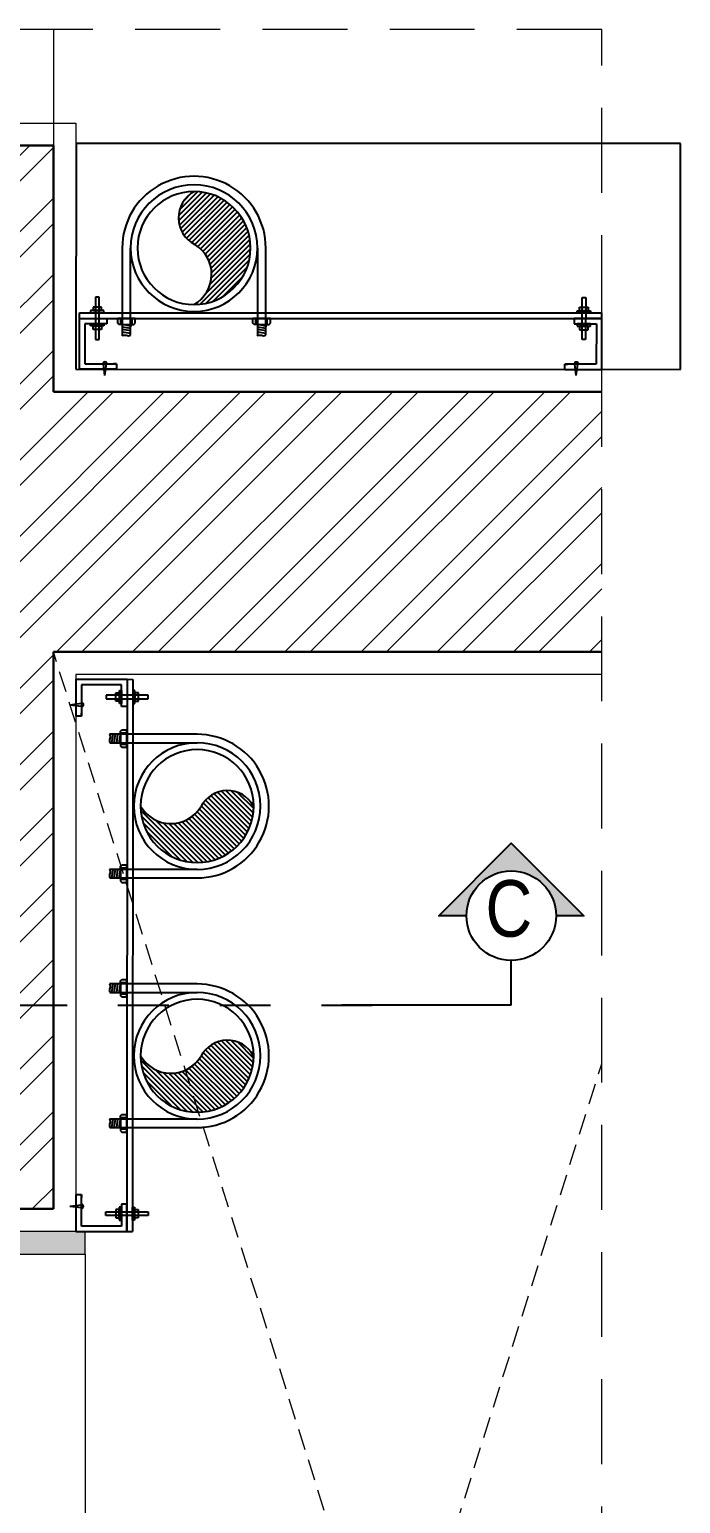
# Model space of a CAD drawing. Header units: inches. Extents: x 899679 to 12882928, y -3363313 to 527800.
# Drawn here: x 964575 to 965151, y 507794 to 509098 of the extents above; entities that cross this region are included whole.
import ezdxf
from ezdxf.enums import TextEntityAlignment as Align

# ---------------------------------------------------------------- set-up
doc = ezdxf.new("R2010")
doc.units = ezdxf.units.IN
doc.header["$LTSCALE"] = 150
for name, pattern in [('Dash', [6, 3, -3]), ('HIDDEN', [0.375, 0.25, -0.125]), ('HIDDEN2', [0.1875, 0.125, -0.0625])]:
    doc.linetypes.add(name, pattern=pattern)
for name, color, linetype, lineweight in [('DOTTED LINE-MSA', 3, 'HIDDEN2', 13), ('ele03', 147, 'Continuous', 5), ('g-cen-sym', 8, 'Continuous', 25), ('g-ele-02', 8, 'Continuous', 9), ('P-DUCT', 240, 'Continuous', 25), ('P-RWP-TEXT', 5, 'Continuous', 25), ('P_Wate Downtke pipe', 4, 'Continuous', 25), ('PLASTER', 3, 'Continuous', 9), ('SHEET', 7, 'Continuous', 13), ('WALL HATCH-MSA', 251, 'Continuous', 9), ('WALL-MSA', 32, 'Continuous', 30), ('WINDOW-MSA', 50, 'Continuous', 13)]:
    doc.layers.add(name, color=color, linetype=linetype, lineweight=lineweight)
doc.layers.add('g-sol250', color=8, linetype='Continuous')
doc.layers.add('PL-bracket', color=7, linetype='Continuous')
doc.styles.add('SWINS', font='swissc.ttf')

# ---------------------------------------------------------------- blocks, each defined once
blk = doc.blocks.new('sec')
at = {"layer": 'g-cen-sym'}
h = blk.add_hatch(color=256, dxfattribs=at)
h.paths.add_polyline_path([(2.73e-14, 537.5273218287452), (-107.956475941309, 429.5708458874361), (-107.956475941309, 399.1607016395453, -0.2062306983916904), (2.730000000001706e-14, 445.6665243379758, -0.4142135623730596), (148.5555081145527, 297.1110162260618), (240.4163056053222, 297.1110162260618)])
h.paths.add_polyline_path([(-107.956475941309, 399.1607016395454), (-107.956475941309, 429.5708458874361), (-138.1869732997017, 399.3403485290693), (-138.1869732997017, 351.6371512499004, -0.09565303018648871)])
h.paths.add_polyline_path([(-138.1869732997017, 399.3403485290693), (-168.4174706606815, 369.1098511680636), (-168.4174706606815, 297.1110162260618), (-148.5555081119139, 297.1110162260618, -0.09423427136048851), (-138.1869732997017, 351.6371512499004)])
h.paths.add_polyline_path([(-168.4174706580426, 369.1098511680636), (-204.6941080129084, 332.8332138158367), (-204.6941080129084, 297.1110162260618), (-168.4174706606815, 297.1110162260618)])
h.paths.add_polyline_path([(-204.6941080129084, 332.8332138158367), (-240.4163056027092, 297.1110162260618), (-204.6941080129084, 297.1110162260618)])
for q in [(2.73e-14, 148.5555081130354), (-561.6378324203346, 0)]:
    blk.add_line((0, 0), q, dxfattribs=at)
blk.add_lwpolyline([(-148.5555081119139, 297.1110162260618), (-240.4163056027092, 297.1110162260618), (2.73e-14, 537.5273218287452), (240.4163056053222, 297.1110162260618), (148.5555081145527, 297.1110162260618)], dxfattribs=at)
blk.add_circle((2.73e-14, 297.1110162260618), 148.5555081130354, dxfattribs=at)
blk = doc.blocks.new('G$CB4442A9C')
at = {"layer": 'g-sol250'}
h = blk.add_hatch(color=251, dxfattribs=at)
h.dxf.hatch_style = 1
h.paths.add_polyline_path([(-628.0000000031432, 1995.227849620511), (-628.0000000031432, 1975.227849620511), (-457.0000000428408, 1975.227849620511), (-457.0000000428408, 1995.227849620511)])
at = {"layer": 'WALL HATCH-MSA'}
h = blk.add_hatch(dxfattribs=at)
h.set_pattern_fill('ANSI32', color=251, scale=5)
h.set_pattern_definition([(45, (-961714.5419548996, -538284.7017676515), (-33.67596045400933, 33.67596045400933), []), (45, (-961692.0913048995, -538284.7017676515), (-33.67596045400933, 33.67596045400933), [])])
h.paths.add_polyline_path([(-2495.399999602116, 2738.22784962086), (-2495.399999602116, 2623.22784962086), (-600, 2623.22784962086), (-600, 2015.22784962086), (-485, 2015.22784962086), (-485, 2508.22784962086), (0, 2508.22784962086), (1.164153218269348e-10, 2738.227849620744), (-484.999999814434, 2738.22784962086), (-484.999999814434, 2956.127849635668), (-599.999999814434, 2956.127849641023), (-599.999999814434, 2738.22784962086), (-1780.399999908637, 2738.22784962086), (-1780.399999908637, 3043.909949447494), (-1895.399999908521, 3043.909949447378), (-1895.399999908637, 2738.22784962086)])
at = {"layer": 'DOTTED LINE-MSA', "color": 251}
for points in [[(0, 970.6161829476478), (-485, 2508.22784962086)], [(-485, 606.0278496127576), (0, 2143.63951628597)]]:
    blk.add_lwpolyline(points, dxfattribs=at)
at = {"layer": 'ele03', "color": 251}
blk.add_line((-457.0000000428408, 1975.227849620511), (-457.0000223042443, 1415.227849620162), dxfattribs=at)
at = {"layer": 'g-cen-sym', "color": 251, "linetype": 'Dash', "lineweight": -3, "ltscale": 0.1}
blk.add_line((-2317.907000987558, 2195.443036440993), (-196.5792402785737, 2195.443036440993), dxfattribs=at)
at = {"layer": 'g-ele-02', "color": 251, "linetype": 'Continuous'}
blk.add_lwpolyline([(-628.0000000031432, 1995.22784962086), (-628.0000000031432, 1975.22784962086), (-457.0000000428408, 1975.227849620511), (-457.0000000428408, 1995.227849620511)], close=True, dxfattribs=at)
at = {"layer": 'PLASTER', "color": 251}
for points in [[(-1760.399999908637, 3058.909949447378), (-1760.399999908637, 2758.22784962086), (-619.999999814434, 2758.22784962086), (-619.999999814434, 2976.127849641955), (-464.999999814434, 2976.127849634737), (-464.999999814434, 2758.22784962086), (0, 2758.22784962086)], [(0, 2488.22784962086), (-465, 2488.22784962086), (-465, 1995.22784962086), (-620, 1995.22784962086), (-620, 2603.22784962086), (-2495.399999602232, 2603.22784962086)]]:
    blk.add_lwpolyline(points, dxfattribs=at)
at = {"layer": 'SHEET', "color": 251, "linetype": 'HIDDEN', "ltscale": 2}
blk.add_lwpolyline([(-2495.399999602232, 102.0041043459205), (0, 102.0041043459205), (0, 3058.909949447378), (-2495.399999602232, 3058.909949447378)], close=True, dxfattribs=at)
at = {"layer": 'WALL-MSA', "color": 251}
for p, q in [((-484.999999814434, 2956.127849635668), (-599.999999814434, 2956.127849641023)), ((-484.999999814434, 2738.22784962086), (-484.999999814434, 2956.127849635668)), ((0, 2738.22784962086), (-484.999999814434, 2738.22784962086)), ((0, 2508.22784962086), (-485, 2508.22784962086)), ((-485, 2508.22784962086), (-485, 2015.22784962086)), ((-600, 2015.22784962086), (-485, 2015.22784962086))]:
    blk.add_line(p, q, dxfattribs=at)
at = {"layer": 'WINDOW-MSA', "color": 251}
blk.add_line((-484.999999913387, 3058.909949447378), (-484.999999916181, 2956.127849635668), dxfattribs=at)
at = {"layer": 'g-cen-sym', "color": 251, "linetype": 'Dash', "lineweight": -3, "ltscale": 0.1, "xscale": 0.2666666667908428, "yscale": 0.2666666667908428, "zscale": 0.2666666667908428}
blk.add_blockref('sec', (-80.0535004575504, 2195.443038742291), dxfattribs=at)
at = {"layer": 'g-cen-sym', "color": 251, "linetype": 'Dash', "lineweight": -3, "ltscale": 0.1, "style": 'SWINS'}
blk.add_text('C', height=50, dxfattribs=at).set_placement((-82.15732201829087, 2281.13426500489, 2.375956986711003e-09), align=Align.MIDDLE_CENTER)
blk = doc.blocks.new('*U91')
at = {"color": 7, "ltscale": 0.125}
for p, q in [((-466.4019247892826, 54.73987305416085), (-473.7973526603052, 54.73987305416085)), ((-473.7973526603052, 54.73987305416085), (-473.7973526603052, 51.56487437560279)), ((-468.5158296960104, 63.33749707066454), (-471.6885883776305, 63.33749707066454)), ((-471.6885883776305, 63.33749707066454), (-471.6885883776305, 26.32462893977936)), ((-468.5158296960104, 26.32462893977936), (-468.5158296960104, 63.33749707066454)), ((-466.4019247892826, 51.56487437560279), (-466.4019247892826, 54.73987305416085)), ((-19.41769818939042, 54.73987305416085), (-12.02227031837515, 54.73987305416085)), ((-19.41769818939042, 51.56487437560279), (-19.41769818939042, 54.73987305416085)), ((-17.30379328266986, 63.33749707066454), (-14.13103460105026, 63.33749707066454)), ((-17.30379328266986, 26.32462893977936), (-17.30379328266986, 63.33749707066454)), ((-14.13103460105026, 63.33749707066454), (-14.13103460105026, 26.32462893977936)), ((-12.02227031837515, 54.73987305416085), (-12.02227031837515, 51.56487437560279)), ((-464.3050312677254, 51.56487437560279), (-475.8968864788583, 51.56487437560279)), ((-475.8968864788583, 51.56487437560279), (-475.8968864788583, 49.69146944608656)), ((-475.8968864788583, 38.09725163530675), (-475.8968864788583, 39.97065656435734)), ((-475.8968864788583, 39.97065656435734), (-464.3050312677254, 39.97065656435734)), ((-473.7973526603052, 51.56487437560279), (-466.4019247892826, 51.56487437560279)), ((-464.3050312677254, 49.69146944608656), (-464.3050312677254, 51.56487437560279)), ((-464.3050312677254, 39.97065656435734), (-464.3050312677254, 38.09725163530675)), ((-21.51459171095462, 51.56487437560279), (-9.92273649982212, 51.56487437560279)), ((-21.51459171095462, 49.69146944608656), (-21.51459171095462, 51.56487437560279)), ((-9.92273649982212, 49.69146944608656), (-21.51459171095462, 49.69146944608656)), ((-9.92273649982212, 39.97065656435734), (-21.51459171095462, 39.97065656435734)), ((-21.51459171095462, 39.97065656435734), (-21.51459171095462, 38.09725163530675)), ((-12.02227031837515, 51.56487437560279), (-19.41769818939042, 51.56487437560279)), ((-9.92273649982212, 51.56487437560279), (-9.92273649982212, 49.69146944608656)), ((-9.92273649982212, 38.09725163530675), (-9.92273649982212, 39.97065656435734)), ((-464.3050312677254, 38.09725163530675), (-475.8968864788583, 38.09725163530675)), ((-473.7973526603052, 34.92225295628305), (-473.7973526603052, 38.09725163530675)), ((-473.7973526603052, 38.09725163530675), (-466.4019247892826, 38.09725163530675)), ((-466.4019247892826, 34.92225295628305), (-473.7973526603052, 34.92225295628305)), ((-471.6885883776305, 26.32462893977936), (-468.5158296960104, 26.32462893977936)), ((-466.4019247892826, 38.09725163530675), (-466.4019247892826, 34.92225295628305)), ((-21.51459171095462, 38.09725163530675), (-9.92273649982212, 38.09725163530675)), ((-12.02227031837515, 38.09725163530675), (-19.41769818939042, 38.09725163530675)), ((-19.41769818939042, 38.09725163530675), (-19.41769818939042, 34.92225295628305)), ((-19.41769818939042, 34.92225295628305), (-12.02227031837515, 34.92225295628305)), ((-14.13103460105026, 26.32462893977936), (-17.30379328266986, 26.32462893977936)), ((-12.02227031837515, 34.92225295628305), (-12.02227031837515, 38.09725163530675))]:
    blk.add_line(p, q, dxfattribs=at)
for p, q in [((-485.6316155711766, 44.72142396942945), (-485.6316155711766, 49.69098918781675)), ((-485.6316155711766, 49.68862127818283), (0, 49.68862127818283)), ((-485.6316155711766, 44.72190422909625), (-461.6301920203145, 44.72190422909625)), ((-485.6316155711766, 0), (-485.6316155711766, 44.72190422909625)), ((-485.6316155711766, 44.72171776174218), (0, 44.71953631946235)), ((-461.6301920147624, 39.97065656435734), (-480.8803679109786, 39.97065656435734)), ((-480.8803679109786, 39.97065656435734), (-480.8803679169956, 4.751247661959496)), ((-461.6301920203145, 44.72190422909625), (-461.6301920147624, 39.97065656435734)), ((0, 44.72190422909625), (-24.18943095835834, 44.72190422909625)), ((-24.18943095835834, 44.72190422909625), (-24.18943096391718, 39.97065656435734)), ((-24.18943096391718, 39.97065656435734), (-4.751247660191439, 39.97065656435734)), ((-4.751247660191439, 39.97065656435734), (-4.751247654174222, 4.751247661959496)), ((0, 44.72142396942945), (0, 49.69098918781675)), ((0, 0), (0, 44.72190422909625)), ((-453.1058242465393, 0), (-485.6316155711766, 0)), ((-480.8803679169956, 4.751247661959496), (-453.1058242405223, 4.751247661959496)), ((-453.9490601951055, 4.751247661959496), (-455.7924374819426, 4.751247661959496)), ((-453.1058242405223, 4.751247661959496), (-455.7924374819426, 4.751247661959496)), ((-453.1058242405223, 4.751247661959496), (-453.1058242465393, 0)), ((-4.751247654174222, 4.751247661959496), (-32.52579132463689, 4.751247661959496)), ((-32.52579132463689, 4.751247661959496), (-29.83917808923434, 4.751247661959496)), ((-32.52579132463689, 0), (0, 0)), ((-31.68255537607183, 4.751247661959496), (-29.83917808923434, 4.751247661959496))]:
    blk.add_line(p, q)
for points in [[(-463.2996330123706, -5.459783804278004), (-464.5311225210494, 4.75124766195949)], [(-463.2996330123706, -5.459783804278004), (-462.0681435036915, 4.75124766195949)], [(-32.52579132463689, 0), (-32.52579132463689, 4.751247661959496)], [(-22.33198255880644, -5.459783804278004), (-23.56347206748561, 4.75124766195949)], [(-22.33198255880644, -5.459783804278004), (-21.10049305012726, 4.75124766195949)]]:
    blk.add_lwpolyline(points)
for centre, radius, start, end in [((-463.3811203801945, 4.542921116976267), 1.93870399255409, 6.168720518134509, 173.8312794818654), ((-22.25049519098253, 4.542921116976278), 1.938703992554078, 6.168720518134083, 173.8312794818659)]:
    blk.add_arc(centre, radius, start, end)
blk = doc.blocks.new('A$C71541A21')
h = blk.add_hatch()
h.set_pattern_fill('ANSI31', color=256, scale=15624.99999961172, angle=449.9999947211993, style=0)
h.set_pattern_definition([(225.0000052736955, (2987.514096804695, -8852.990632419187), (-2.209708894839474, 2.209708487257594), [])])
edge = h.paths.add_edge_path()
edge.add_ellipse((58.19573492583879, 66.33248665570433), major_axis=(-35.35533905670769, 35.35533905670769), ratio=0.9999999999963864, start_angle=315.00000527864233, end_angle=405.0000052790051, ccw=False)
edge.add_ellipse((58.19573492606526, 66.33248665570433), major_axis=(-35.35533905654907, -35.35533905654907), ratio=0.9999999999990152, start_angle=135.0000052792887, end_angle=225.0000000000283, ccw=False)
edge.add_ellipse((84.99012411941371, 79.03934499527237), major_axis=(-18.70781260122782, 18.70781260122782), ratio=0.9999999999990392, start_angle=72.05095237669781, end_angle=196.2959103731115, ccw=False)
edge.add_ellipse((35.01052318419402, 50.98169697085457), major_axis=(-21.84810600288985, 21.84810600288985), ratio=0.9999999999985292, start_angle=256.2424875922653, end_angle=375.2099589512152)
at = {"color": 253}
for p, q in [((-9.548668197777328, 132.701747422945), (-8.418130726596372, 133.8388452140151)), ((-9.540326368397595, 122.3611023641951), (-9.548668197777328, 132.7017474233088)), ((-9.515043614402327, 131.1003206797267), (-4.017719424910991, 131.0844167980775)), ((-8.418130726596372, 133.8388452140151), (-4.017719424910991, 133.8388452140151)), ((58.19572976394407, 122.3618984121623), (-19.34279916938048, 122.3619066906281)), ((-18.89106795806232, 129.8324832193147), (58.19572907563697, 129.8324866465499)), ((-9.54635294477252, 129.831727855091), (-11.43835364824865, 129.8372014557497)), ((-9.540326368397595, 122.3611023641951), (-9.548668197777328, 119.4776715886491)), ((-9.548668197777328, 119.4776715886491), (-8.418130726596372, 118.3405737975789)), ((-9.54398898214198, 121.095085953604), (-4.017719424910991, 121.0790983322312)), ((-8.418130726596372, 118.3405737975789), (-4.017719424910991, 118.3405737975789)), ((-9.548656401267221, 13.17233259953531), (-8.418118929722494, 14.30943039060541)), ((-9.540314571523721, 2.831687540421555), (-9.548656401267221, 13.17233259953531)), ((-8.418118929722494, 14.30943039060541), (-4.017707627673313, 14.30943039060541)), ((58.19574077694657, 2.832486664677487), (-19.34279379814656, 2.832478416473873)), ((-18.89105706969759, 10.30306669630091), (58.19574008841307, 10.30307489960869)), ((58.19574077694657, 2.832486664677487), (-13.3133817491303, 2.832479011567313)), ((-9.546341147898643, 10.30231303168141), (-11.10284523895749, 10.30681603271836)), ((-9.540314571523721, 2.831687540421555), (-9.548656401267221, -0.0517432354882459)), ((-9.543977185268105, 1.56567112983059), (-4.017707627673313, 1.549683508457674)), ((-9.515031817528447, 11.57090585595318), (-4.017707627673313, 11.55500197394024)), ((-9.548656401267221, -0.0517432354882459), (-8.418118929722494, -1.188841026558363)), ((-8.418118929722494, -1.188841026558363), (-4.017707627673313, -1.188841026558363))]:
    blk.add_line(p, q, dxfattribs=at)
for points in [[(-4.017719424910991, 133.8388452140151), (-4.017719424910991, 118.3405737975789)], [(-17.33959012638577, 129.8327036686914), (-16.18338604933437, 122.3601411850922)], [(-15.15917705513048, 129.8335857501314), (-14.00297297844291, 122.361023266896)], [(-12.97876398460279, 129.8344678319353), (-11.82255990755139, 122.3619053483361)], [(-10.79835091371127, 129.8353499133754), (-9.540865640548088, 123.0295915888945)], [(-4.017707627673313, 14.30943039060541), (-4.017707627673313, -1.188841026558363)], [(-17.33957832914815, 10.30328884491786), (-16.18337425246052, 2.830726361682465)], [(-15.15916525825657, 10.30417092635792), (-14.002961181569, 2.831608443122533)], [(-12.97875218772888, 10.30505300816178), (-11.82254811067751, 2.8324905245626)], [(-10.7983391164736, 10.30593508960185), (-9.540853843674213, 3.500176764757211)]]:
    blk.add_lwpolyline(points, dxfattribs=at)
for points in [[(-19.39855965395615, 122.2485780273218, 0.1779413410830516), (-18.96089619515904, 125.9839440835293, -0.2328251976264197), (-18.95009380971812, 129.7178886617275)], [(-19.39854785708225, 2.719163203912031, 0.1779413410830516), (-18.96088439792142, 6.454529259755815, -0.2328251976264197), (-18.9500820128443, 10.18847383831774)]]:
    blk.add_lwpolyline(points, format="xyb", dxfattribs=at)
for major_axis, ratio, start_param, end_param in [((-8.399999999999996e-15, -56.0294117612936), 0.9999999999955402, -0.7853981633996782, 5.497787143779905), ((-1.31e-14, -49.99999999999997), 0.9999999999967564, -0.7853981633990699, 5.497787143780516)]:
    blk.add_ellipse((58.19573492561231, 66.33248665570433), major_axis=major_axis, ratio=ratio, start_param=start_param, end_param=end_param)
at = {"color": 253, "extrusion": (0, 0, -1)}
blk.add_ellipse((58.19573492629181, 66.33248665570433), major_axis=(-44.90128060301127, -44.90128060301129), ratio=0.999999999999692, start_param=2.356194490192188, end_param=5.497787143781983, dxfattribs=at)
at = {"extrusion": (0, 0, -1)}
for centre, major_axis, ratio, start_param, end_param in [((35.01052318464697, 50.98169697049223), (-21.8481060029837, -21.8481060029837), 0.999999999999786, 1.30533246416926, 3.381706541423978), ((84.89053644642789, 78.88060685054668), (-18.59417428406518, 18.59417428406518), 0.9999999999967792, 2.853642975592703, 5.029312805762117)]:
    blk.add_ellipse(centre, major_axis=major_axis, ratio=ratio, start_param=start_param, end_param=end_param, dxfattribs=at)
blk = doc.blocks.new('*U90')
at = {"color": 7, "ltscale": 0.125}
for p, q in [((-439.7335186413146, 54.73987305416085), (-447.1289465123371, 54.73987305416085)), ((-447.1289465123371, 54.73987305416085), (-447.1289465123371, 51.56487437560279)), ((-441.8474235480423, 63.33749707066454), (-445.0201822296625, 63.33749707066454)), ((-445.0201822296625, 63.33749707066454), (-445.0201822296625, 26.32462893977936)), ((-441.8474235480423, 26.32462893977936), (-441.8474235480423, 63.33749707066454)), ((-439.7335186413146, 51.56487437560279), (-439.7335186413146, 54.73987305416085)), ((-19.41769818939042, 54.73987305416085), (-12.02227031837515, 54.73987305416085)), ((-19.41769818939042, 51.56487437560279), (-19.41769818939042, 54.73987305416085)), ((-17.30379328266986, 63.33749707066454), (-14.13103460105026, 63.33749707066454)), ((-17.30379328266986, 26.32462893977936), (-17.30379328266986, 63.33749707066454)), ((-14.13103460105026, 63.33749707066454), (-14.13103460105026, 26.32462893977936)), ((-12.02227031837515, 54.73987305416085), (-12.02227031837515, 51.56487437560279)), ((-437.6366251197573, 51.56487437560279), (-449.2284803308902, 51.56487437560279)), ((-449.2284803308902, 51.56487437560279), (-449.2284803308902, 49.69146944608656)), ((-449.2284803308902, 38.09725163530675), (-449.2284803308902, 39.97065656435734)), ((-449.2284803308902, 39.97065656435734), (-437.6366251197573, 39.97065656435734)), ((-447.1289465123371, 51.56487437560279), (-439.7335186413146, 51.56487437560279)), ((-437.6366251197573, 49.69146944608656), (-437.6366251197573, 51.56487437560279)), ((-437.6366251197573, 39.97065656435734), (-437.6366251197573, 38.09725163530675)), ((-21.51459171095462, 51.56487437560279), (-9.92273649982212, 51.56487437560279)), ((-21.51459171095462, 49.69146944608656), (-21.51459171095462, 51.56487437560279)), ((-9.92273649982212, 49.69146944608656), (-21.51459171095462, 49.69146944608656)), ((-9.92273649982212, 39.97065656435734), (-21.51459171095462, 39.97065656435734)), ((-21.51459171095462, 39.97065656435734), (-21.51459171095462, 38.09725163530675)), ((-12.02227031837515, 51.56487437560279), (-19.41769818939042, 51.56487437560279)), ((-9.92273649982212, 51.56487437560279), (-9.92273649982212, 49.69146944608656)), ((-9.92273649982212, 38.09725163530675), (-9.92273649982212, 39.97065656435734)), ((-437.6366251197573, 38.09725163530675), (-449.2284803308902, 38.09725163530675)), ((-447.1289465123371, 34.92225295628305), (-447.1289465123371, 38.09725163530675)), ((-447.1289465123371, 38.09725163530675), (-439.7335186413146, 38.09725163530675)), ((-439.7335186413146, 34.92225295628305), (-447.1289465123371, 34.92225295628305)), ((-445.0201822296625, 26.32462893977936), (-441.8474235480423, 26.32462893977936)), ((-439.7335186413146, 38.09725163530675), (-439.7335186413146, 34.92225295628305)), ((-21.51459171095462, 38.09725163530675), (-9.92273649982212, 38.09725163530675)), ((-12.02227031837515, 38.09725163530675), (-19.41769818939042, 38.09725163530675)), ((-19.41769818939042, 38.09725163530675), (-19.41769818939042, 34.92225295628305)), ((-19.41769818939042, 34.92225295628305), (-12.02227031837515, 34.92225295628305)), ((-14.13103460105026, 26.32462893977936), (-17.30379328266986, 26.32462893977936)), ((-12.02227031837515, 34.92225295628305), (-12.02227031837515, 38.09725163530675))]:
    blk.add_line(p, q, dxfattribs=at)
for p, q in [((-458.9632094232085, 44.72142396942945), (-458.9632094232085, 49.69098918781675)), ((-458.9632094232085, 49.68862127818283), (0, 49.68862127818283)), ((-458.9632094232085, 44.72190422909625), (-434.9617858723464, 44.72190422909625)), ((-458.9632094232085, 0), (-458.9632094232085, 44.72190422909625)), ((-458.9632094232085, 44.72171776174218), (0, 44.71953631946235)), ((-434.9617858667943, 39.97065656435734), (-454.2119617630105, 39.97065656435734)), ((-454.2119617630105, 39.97065656435734), (-454.2119617690275, 4.751247661959496)), ((-434.9617858723464, 44.72190422909625), (-434.9617858667943, 39.97065656435734)), ((0, 44.72190422909625), (-24.18943095835834, 44.72190422909625)), ((-24.18943095835834, 44.72190422909625), (-24.18943096391718, 39.97065656435734)), ((-24.18943096391718, 39.97065656435734), (-4.751247660191439, 39.97065656435734)), ((-4.751247660191439, 39.97065656435734), (-4.751247654174222, 4.751247661959496)), ((0, 44.72142396942945), (0, 49.69098918781675)), ((0, 0), (0, 44.72190422909625)), ((-426.4374180985712, 0), (-458.9632094232085, 0)), ((-454.2119617690275, 4.751247661959496), (-426.4374180925542, 4.751247661959496)), ((-427.2806540471374, 4.751247661959496), (-429.1240313339745, 4.751247661959496)), ((-426.4374180925542, 4.751247661959496), (-429.1240313339745, 4.751247661959496)), ((-426.4374180925542, 4.751247661959496), (-426.4374180985712, 0)), ((-4.751247654174222, 4.751247661959496), (-32.52579132463689, 4.751247661959496)), ((-32.52579132463689, 4.751247661959496), (-29.83917808923434, 4.751247661959496)), ((-32.52579132463689, 0), (0, 0)), ((-31.68255537607183, 4.751247661959496), (-29.83917808923434, 4.751247661959496))]:
    blk.add_line(p, q)
for points in [[(-436.6312268644025, -5.459783804278004), (-437.8627163730814, 4.75124766195949)], [(-436.6312268644025, -5.459783804278004), (-435.3997373557234, 4.75124766195949)], [(-32.52579132463689, 0), (-32.52579132463689, 4.751247661959496)], [(-22.33198255880644, -5.459783804278004), (-23.56347206748561, 4.75124766195949)], [(-22.33198255880644, -5.459783804278004), (-21.10049305012726, 4.75124766195949)]]:
    blk.add_lwpolyline(points)
for centre, radius, start, end in [((-436.7127142322265, 4.542921116976267), 1.93870399255409, 6.168720518134509, 173.8312794818654), ((-22.25049519098253, 4.542921116976278), 1.938703992554078, 6.168720518134083, 173.8312794818659)]:
    blk.add_arc(centre, radius, start, end)

msp = doc.modelspace()

# ---------------------------------------------------------------- linework, layer by layer
at = {"layer": 'P-DUCT', "linetype": 'HIDDEN', "ltscale": 500}
msp.add_lwpolyline([(965151.0787817683, 508797.4889633049), (965151.0787817683, 508997.4889633049), (964616.4924547962, 508997.4889633058), (964616.4320226306, 508797.639117146)], close=True, dxfattribs=at)

# ---------------------------------------------------------------- block references
at = {"color": 1}
msp.add_blockref('G$CB4442A9C', (965081.432022445, 506039.4112675252), dxfattribs=at)
at = {"layer": 'P-RWP-TEXT', "xscale": -1, "rotation": 180}
msp.add_blockref('A$C71541A21', (964665.4061471892, 508477.4391909743), dxfattribs=at)
at = {"layer": 'P_Wate Downtke pipe', "ltscale": 20, "xscale": -1}
for p, rotation in [((964654.5037651133, 508846.7201428084), 270), ((964665.4061471892, 508256.5144888329), 180)]:
    msp.add_blockref('A$C71541A21', p, dxfattribs=dict(at, rotation=rotation))
at = {"layer": 'PL-bracket', "lineweight": -3, "xscale": 1.006212302326112, "yscale": 1.006212302326112, "zscale": 1.006212302326112}
for name, p, rotation in [('*U90', (965081.4169031486, 508797.4974324306), 359.9826744529678), ('*U91', (964616.432022445, 508034.639117146), 269.9826744529678)]:
    msp.add_blockref(name, p, dxfattribs=dict(at, rotation=rotation))

doc.saveas('drawing.dxf')
